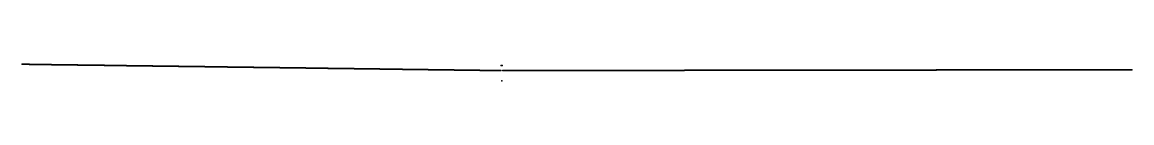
# Model space of a CAD drawing. Header units: metres. Extents: x 0 to 360, y 1 to 146.
# Drawn here: x 90 to 112.49, y 41.8 to 42.13 of the extents above; entities that cross this region are included whole.
import ezdxf

# ---------------------------------------------------------------- set-up
doc = ezdxf.new("R2010")
doc.units = ezdxf.units.M

msp = doc.modelspace()

# ---------------------------------------------------------------- linework, layer by layer
for p in [(90.002, 42.128), (90.012, 42.128), (90.022, 42.128), (90.032, 42.128), (90.042, 42.128), (90.052, 42.128), (90.062, 42.128), (90.072, 42.127), (90.082, 42.127), (90.092, 42.127), (90.102, 42.127), (90.112, 42.127), (90.122, 42.127), (90.132, 42.127), (90.142, 42.127), (90.152, 42.126), (90.162, 42.126), (90.172, 42.126), (90.182, 42.126), (90.192, 42.126), (90.202, 42.126), (90.212, 42.126), (90.222, 42.125), (90.232, 42.125), (90.242, 42.125), (90.252, 42.125), (90.262, 42.125), (90.272, 42.125), (90.282, 42.125), (90.292, 42.125), (90.301, 42.124), (90.311, 42.124), (90.321, 42.124), (90.331, 42.124), (90.341, 42.124), (90.351, 42.124), (90.361, 42.124), (90.371, 42.124), (90.381, 42.123), (90.391, 42.123), (90.401, 42.123), (90.411, 42.123), (90.421, 42.123), (90.431, 42.123), (90.441, 42.123), (90.451, 42.122), (90.461, 42.122), (90.471, 42.122), (90.481, 42.122), (90.491, 42.122), (90.501, 42.122), (90.511, 42.122), (90.521, 42.122), (90.531, 42.121), (90.541, 42.121), (90.551, 42.121), (90.561, 42.121), (90.571, 42.121), (90.581, 42.121), (90.591, 42.121), (90.601, 42.12), (90.611, 42.12), (90.621, 42.12), (90.631, 42.12), (90.641, 42.12), (90.651, 42.12), (90.661, 42.12), (90.671, 42.12), (90.681, 42.119), (90.691, 42.119), (90.701, 42.119), (90.711, 42.119), (90.721, 42.119), (90.731, 42.119), (90.741, 42.119), (90.751, 42.119), (90.761, 42.118), (90.771, 42.118), (90.781, 42.118), (90.791, 42.118), (90.801, 42.118), (90.811, 42.118), (90.821, 42.118), (90.831, 42.117), (90.841, 42.117), (90.851, 42.117), (90.861, 42.117), (90.871, 42.117), (90.881, 42.117), (90.891, 42.117), (90.901, 42.117), (90.911, 42.116), (90.921, 42.116), (90.931, 42.116), (90.941, 42.116), (90.951, 42.116), (90.961, 42.116), (90.971, 42.116), (90.981, 42.115), (90.991, 42.115), (91.001, 42.115), (91.011, 42.115), (91.021, 42.115), (91.031, 42.115), (91.041, 42.115), (91.051, 42.115), (91.061, 42.114), (91.071, 42.114), (91.081, 42.114), (91.091, 42.114), (91.101, 42.114), (91.111, 42.114), (91.121, 42.114), (91.131, 42.113), (91.141, 42.113), (91.151, 42.113), (91.161, 42.113), (91.171, 42.113), (91.181, 42.113), (91.191, 42.113), (91.201, 42.113), (91.211, 42.112), (91.221, 42.112), (91.231, 42.112), (91.241, 42.112), (91.251, 42.112), (91.261, 42.112), (91.271, 42.112), (91.281, 42.112), (91.291, 42.111), (91.301, 42.111), (91.311, 42.111), (91.321, 42.111), (91.331, 42.111), (91.341, 42.111), (91.351, 42.111), (91.361, 42.11), (91.371, 42.11), (91.381, 42.11), (91.391, 42.11), (91.401, 42.11), (91.411, 42.11), (91.421, 42.11), (91.431, 42.11), (91.441, 42.109), (91.451, 42.109), (91.461, 42.109), (91.471, 42.109), (91.481, 42.109), (91.491, 42.109), (91.501, 42.109), (91.511, 42.108), (91.521, 42.108), (91.531, 42.108), (91.541, 42.108), (91.551, 42.108), (91.561, 42.108), (91.571, 42.108), (91.581, 42.108), (91.591, 42.107), (91.601, 42.107), (91.611, 42.107), (91.621, 42.107), (91.631, 42.107), (91.641, 42.107), (91.651, 42.107), (91.661, 42.107), (91.671, 42.106), (91.681, 42.106), (91.691, 42.106), (91.701, 42.106), (91.711, 42.106), (91.721, 42.106), (91.731, 42.106), (91.741, 42.105), (91.751, 42.105), (91.761, 42.105), (91.771, 42.105), (91.781, 42.105), (91.791, 42.105), (91.801, 42.105), (91.811, 42.105), (91.821, 42.104), (91.831, 42.104), (91.841, 42.104), (91.85, 42.104), (91.86, 42.104), (91.87, 42.104), (91.88, 42.104), (91.89, 42.103), (91.9, 42.103), (91.91, 42.103), (91.92, 42.103), (91.93, 42.103), (91.94, 42.103), (91.95, 42.103), (91.96, 42.103), (91.97, 42.102), (91.98, 42.102), (91.99, 42.102), (92, 42.102), (92.01, 42.102), (92.02, 42.102), (92.03, 42.102), (92.04, 42.102), (92.05, 42.101), (92.06, 42.101), (92.07, 42.101), (92.08, 42.101), (92.09, 42.101), (92.1, 42.101), (92.11, 42.101), (92.12, 42.1), (92.13, 42.1), (92.14, 42.1), (92.15, 42.1), (92.16, 42.1), (92.17, 42.1), (92.18, 42.1), (92.19, 42.1), (92.2, 42.099), (92.21, 42.099), (92.22, 42.099), (92.23, 42.099), (92.24, 42.099), (92.25, 42.099), (92.26, 42.099), (92.27, 42.098), (92.28, 42.098), (92.29, 42.098), (92.3, 42.098), (92.31, 42.098), (92.32, 42.098), (92.33, 42.098), (92.34, 42.098), (92.35, 42.097), (92.36, 42.097), (92.37, 42.097), (92.38, 42.097), (92.39, 42.097), (92.4, 42.097), (92.41, 42.097), (92.42, 42.096), (92.43, 42.096), (92.44, 42.096), (92.45, 42.096), (92.46, 42.096), (92.47, 42.096), (92.48, 42.096), (92.49, 42.096), (92.5, 42.095), (92.51, 42.095), (92.52, 42.095), (92.53, 42.095), (92.54, 42.095), (92.55, 42.095), (92.56, 42.095), (92.57, 42.095), (92.58, 42.094), (92.59, 42.094), (92.6, 42.094), (92.61, 42.094), (92.62, 42.094), (92.63, 42.094), (92.64, 42.094), (92.65, 42.093), (92.66, 42.093), (92.67, 42.093), (92.68, 42.093), (92.69, 42.093), (92.7, 42.093), (92.71, 42.093), (92.72, 42.093), (92.73, 42.092), (92.74, 42.092), (92.75, 42.092), (92.76, 42.092), (92.77, 42.092), (92.78, 42.092), (92.79, 42.092), (92.8, 42.091), (92.81, 42.091), (92.82, 42.091), (92.83, 42.091), (92.84, 42.091), (92.85, 42.091), (92.86, 42.091), (92.87, 42.091), (92.88, 42.09), (92.89, 42.09), (92.9, 42.09), (92.91, 42.09), (92.92, 42.09), (92.93, 42.09), (92.94, 42.09), (92.95, 42.09), (92.96, 42.089), (92.97, 42.089), (92.98, 42.089), (92.99, 42.089), (93, 42.089), (93.01, 42.089), (93.02, 42.089), (93.03, 42.088), (93.04, 42.088), (93.05, 42.088), (93.06, 42.088), (93.07, 42.088), (93.08, 42.088), (93.09, 42.088), (93.1, 42.088), (93.11, 42.087), (93.12, 42.087), (93.13, 42.087), (93.14, 42.087), (93.15, 42.087), (93.16, 42.087), (93.17, 42.087), (93.18, 42.086), (93.19, 42.086), (93.2, 42.086), (93.21, 42.086), (93.22, 42.086), (93.23, 42.086), (93.24, 42.086), (93.25, 42.086), (93.26, 42.085), (93.269, 42.085), (93.279, 42.085), (93.289, 42.085), (93.299, 42.085), (93.309, 42.085), (93.319, 42.085), (93.329, 42.084), (93.339, 42.084), (93.349, 42.084), (93.359, 42.084), (93.369, 42.084), (93.379, 42.084), (93.389, 42.084), (93.399, 42.084), (93.409, 42.083), (93.419, 42.083), (93.429, 42.083), (93.439, 42.083), (93.449, 42.083), (93.459, 42.083), (93.469, 42.083), (93.479, 42.083), (93.489, 42.082), (93.499, 42.082), (93.509, 42.082), (93.519, 42.082), (93.529, 42.082), (93.539, 42.082), (93.549, 42.082), (93.559, 42.081), (93.569, 42.081), (93.579, 42.081), (93.589, 42.081), (93.599, 42.081), (93.609, 42.081), (93.619, 42.081), (93.629, 42.081), (93.639, 42.08), (93.649, 42.08), (93.659, 42.08), (93.669, 42.08), (93.679, 42.08), (93.689, 42.08), (93.699, 42.08), (93.709, 42.079), (93.719, 42.079), (93.729, 42.079), (93.739, 42.079), (93.749, 42.079), (93.759, 42.079), (93.769, 42.079), (93.779, 42.079), (93.789, 42.078), (93.799, 42.078), (93.809, 42.078), (93.819, 42.078), (93.829, 42.078), (93.839, 42.078), (93.849, 42.078), (93.859, 42.077), (93.869, 42.077), (93.879, 42.077), (93.889, 42.077), (93.899, 42.077), (93.909, 42.077), (93.919, 42.077), (93.929, 42.077), (93.939, 42.076), (93.949, 42.076), (93.959, 42.076), (93.969, 42.076), (93.979, 42.076), (93.989, 42.076), (93.999, 42.076), (94.009, 42.076), (94.019, 42.075), (94.029, 42.075), (94.039, 42.075), (94.049, 42.075), (94.059, 42.075), (94.069, 42.075), (94.079, 42.075), (94.089, 42.074), (94.099, 42.074), (94.109, 42.074), (94.119, 42.074), (94.129, 42.074), (94.139, 42.074), (94.149, 42.074), (94.159, 42.074), (94.169, 42.073), (94.179, 42.073), (94.189, 42.073), (94.199, 42.073), (94.209, 42.073), (94.219, 42.073), (94.229, 42.073), (94.239, 42.072), (94.249, 42.072), (94.259, 42.072), (94.269, 42.072), (94.279, 42.072), (94.289, 42.072), (94.299, 42.072), (94.309, 42.072), (94.319, 42.071), (94.329, 42.071), (94.339, 42.071), (94.349, 42.071), (94.359, 42.071), (94.369, 42.071), (94.379, 42.071), (94.389, 42.07), (94.399, 42.07), (94.409, 42.07), (94.419, 42.07), (94.429, 42.07), (94.439, 42.07), (94.449, 42.07), (94.459, 42.07), (94.469, 42.069), (94.479, 42.069), (94.489, 42.069), (94.499, 42.069), (94.509, 42.069), (94.519, 42.069), (94.529, 42.069), (94.539, 42.069), (94.549, 42.068), (94.558, 42.068), (94.568, 42.068), (94.578, 42.068), (94.588, 42.068), (94.598, 42.068), (94.608, 42.068), (94.618, 42.067), (94.628, 42.067), (94.638, 42.067), (94.648, 42.067), (94.658, 42.067), (94.668, 42.067), (94.678, 42.067), (94.688, 42.067), (94.698, 42.066), (94.708, 42.066), (94.718, 42.066), (94.728, 42.066), (94.738, 42.066), (94.748, 42.066), (94.758, 42.066), (94.768, 42.065), (94.778, 42.065), (94.788, 42.065), (94.798, 42.065), (94.808, 42.065), (94.818, 42.065), (94.828, 42.065), (94.838, 42.065), (94.848, 42.064), (94.858, 42.064), (94.868, 42.064), (94.878, 42.064), (94.888, 42.064), (94.898, 42.064), (94.908, 42.064), (94.918, 42.063), (94.928, 42.063), (94.938, 42.063), (94.948, 42.063), (94.958, 42.063), (94.968, 42.063), (94.978, 42.063), (94.988, 42.063), (94.998, 42.062), (95.008, 42.062), (95.018, 42.062), (95.028, 42.062), (95.038, 42.062), (95.048, 42.062), (95.058, 42.062), (95.068, 42.062), (95.078, 42.061), (95.088, 42.061), (95.098, 42.061), (95.108, 42.061), (95.118, 42.061), (95.128, 42.061), (95.138, 42.061), (95.148, 42.06), (95.158, 42.06), (95.168, 42.06), (95.178, 42.06), (95.188, 42.06), (95.198, 42.06), (95.208, 42.06), (95.218, 42.06), (95.228, 42.059), (95.238, 42.059), (95.248, 42.059), (99.713, 42.102), (99.733, 42.102), (95.258, 42.059), (95.268, 42.059), (95.278, 42.059), (95.288, 42.059), (95.298, 42.058), (95.308, 42.058), (95.318, 42.058), (95.328, 42.058), (95.338, 42.058), (95.348, 42.058), (95.358, 42.058), (95.368, 42.058), (95.378, 42.057), (95.388, 42.057), (95.398, 42.057), (95.408, 42.057), (95.418, 42.057), (95.428, 42.057), (95.438, 42.057), (95.448, 42.056), (95.458, 42.056), (95.468, 42.056), (95.478, 42.056), (95.488, 42.056), (95.498, 42.056), (95.508, 42.056), (95.518, 42.056), (95.528, 42.055), (95.538, 42.055), (95.548, 42.055), (95.558, 42.055), (95.568, 42.055), (95.578, 42.055), (95.588, 42.055), (95.598, 42.054), (95.608, 42.054), (95.618, 42.054), (95.628, 42.054), (95.638, 42.054), (95.648, 42.054), (95.658, 42.054), (95.668, 42.054), (95.678, 42.053), (95.688, 42.053), (95.698, 42.053), (95.708, 42.053), (95.717, 42.053), (95.727, 42.053), (95.737, 42.053), (95.747, 42.053), (95.757, 42.052), (95.767, 42.052), (95.777, 42.052), (95.787, 42.052), (95.797, 42.052), (95.807, 42.052), (95.817, 42.052), (95.827, 42.051), (95.837, 42.051), (95.847, 42.051), (95.857, 42.051), (95.867, 42.051), (95.877, 42.051), (95.887, 42.051), (95.897, 42.051), (95.907, 42.05), (95.917, 42.05), (95.927, 42.05), (95.937, 42.05), (95.947, 42.05), (95.957, 42.05), (95.967, 42.05), (95.977, 42.049), (95.987, 42.049), (95.997, 42.049), (96.007, 42.049), (96.017, 42.049), (96.027, 42.049), (96.037, 42.049), (96.047, 42.049), (96.057, 42.048), (96.067, 42.048), (96.077, 42.048), (96.087, 42.048), (96.097, 42.048), (96.107, 42.048), (96.117, 42.048), (96.127, 42.047), (96.137, 42.047), (96.147, 42.047), (96.157, 42.047), (96.167, 42.047), (96.177, 42.047), (96.187, 42.047), (96.197, 42.047), (96.207, 42.046), (96.217, 42.046), (96.227, 42.046), (96.237, 42.046), (96.247, 42.046), (96.257, 42.046), (96.267, 42.046), (96.277, 42.045), (96.287, 42.045), (96.297, 42.045), (96.307, 42.045), (96.317, 42.045), (96.327, 42.045), (96.337, 42.045), (96.347, 42.045), (96.357, 42.044), (96.367, 42.044), (96.377, 42.044), (96.387, 42.044), (96.397, 42.044), (96.407, 42.044), (96.417, 42.044), (96.427, 42.044), (96.437, 42.043), (96.447, 42.043), (96.457, 42.043), (96.467, 42.043), (96.477, 42.043), (96.487, 42.043), (96.497, 42.043), (96.507, 42.042), (96.517, 42.042), (96.527, 42.042), (96.537, 42.042), (96.547, 42.042), (96.557, 42.042), (96.567, 42.042), (96.577, 42.042), (96.587, 42.041), (96.597, 42.041), (96.607, 42.041), (96.617, 42.041), (96.627, 42.041), (96.637, 42.041), (96.647, 42.041), (96.657, 42.04), (96.667, 42.04), (96.677, 42.04), (96.687, 42.04), (96.697, 42.04), (96.707, 42.04), (96.717, 42.04), (96.727, 42.04), (96.737, 42.039), (96.747, 42.039), (96.757, 42.039), (96.766, 42.039), (96.776, 42.039), (96.786, 42.039), (96.796, 42.039), (96.806, 42.038), (96.816, 42.038), (96.826, 42.038), (96.836, 42.038), (96.846, 42.038), (96.856, 42.038), (96.866, 42.038), (96.876, 42.038), (96.886, 42.037), (96.896, 42.037), (96.906, 42.037), (96.916, 42.037), (96.926, 42.037), (96.936, 42.037), (96.946, 42.037), (96.956, 42.036), (96.966, 42.036), (96.976, 42.036), (96.986, 42.036), (96.996, 42.036), (97.006, 42.036), (97.016, 42.036), (97.026, 42.036), (97.036, 42.035), (97.046, 42.035), (97.056, 42.035), (97.066, 42.035), (97.076, 42.035), (97.086, 42.035), (97.096, 42.035), (97.106, 42.034), (97.116, 42.034), (97.126, 42.034), (97.136, 42.034), (97.146, 42.034), (97.156, 42.034), (97.166, 42.034), (97.176, 42.034), (97.186, 42.033), (97.196, 42.033), (97.206, 42.033), (97.216, 42.033), (97.226, 42.033), (97.236, 42.033), (97.246, 42.033), (97.256, 42.032), (97.266, 42.032), (97.276, 42.032), (97.286, 42.032), (97.296, 42.032), (97.306, 42.032), (97.316, 42.032), (97.326, 42.032), (97.336, 42.031), (97.346, 42.031), (97.356, 42.031), (97.366, 42.031), (97.376, 42.031), (97.386, 42.031), (97.396, 42.031), (97.406, 42.03), (97.416, 42.03), (97.426, 42.03), (97.436, 42.03), (97.446, 42.03), (97.456, 42.03), (97.466, 42.03), (97.476, 42.03), (97.486, 42.029), (97.496, 42.029), (97.506, 42.029), (97.516, 42.029), (97.526, 42.029), (97.536, 42.029), (97.546, 42.029), (97.556, 42.028), (97.566, 42.028), (97.576, 42.028), (97.586, 42.028), (97.596, 42.028), (97.606, 42.028), (97.616, 42.028), (97.626, 42.028), (97.636, 42.027), (97.646, 42.027), (97.656, 42.027), (97.666, 42.027), (97.676, 42.027), (97.686, 42.027), (97.696, 42.027), (97.706, 42.027), (97.715, 42.026), (97.725, 42.026), (97.735, 42.026), (97.745, 42.026), (97.755, 42.026), (97.765, 42.026), (97.775, 42.026), (97.785, 42.025), (97.795, 42.025), (97.805, 42.025), (97.815, 42.025), (97.825, 42.025), (97.835, 42.025), (97.845, 42.025), (97.855, 42.025), (97.865, 42.024), (97.875, 42.024), (97.885, 42.024), (97.895, 42.024), (97.905, 42.024), (97.915, 42.024), (97.925, 42.024), (97.935, 42.023), (97.945, 42.023), (97.955, 42.023), (97.965, 42.023), (97.975, 42.023), (97.985, 42.023), (97.995, 42.023), (98.005, 42.023), (98.015, 42.022), (98.025, 42.022), (98.035, 42.022), (98.045, 42.022), (98.055, 42.022), (98.065, 42.022), (98.075, 42.022), (98.085, 42.021), (98.095, 42.021), (98.105, 42.021), (98.115, 42.021), (98.125, 42.021), (98.135, 42.021), (98.145, 42.021), (98.155, 42.021), (98.165, 42.02), (98.175, 42.02), (98.185, 42.02), (98.195, 42.02), (98.205, 42.02), (98.215, 42.02), (98.225, 42.02), (98.235, 42.019), (98.245, 42.019), (98.255, 42.019), (98.265, 42.019), (98.275, 42.019), (98.285, 42.019), (98.295, 42.019), (98.305, 42.019), (98.315, 42.018), (98.325, 42.018), (98.335, 42.018), (98.345, 42.018), (98.355, 42.018), (98.365, 42.018), (98.375, 42.018), (98.385, 42.017), (98.395, 42.017), (98.405, 42.017), (98.415, 42.017), (98.425, 42.017), (98.435, 42.017), (98.445, 42.017), (98.455, 42.016), (98.465, 42.016), (98.475, 42.016), (98.485, 42.016), (98.495, 42.016), (98.505, 42.016), (98.515, 42.016), (98.525, 42.016), (98.535, 42.015), (98.545, 42.015), (98.555, 42.015), (98.565, 42.015), (98.575, 42.015), (98.585, 42.015), (98.594, 42.015), (98.604, 42.015), (98.614, 42.014), (98.624, 42.014), (98.634, 42.014), (98.644, 42.014), (98.654, 42.014), (98.664, 42.014), (98.674, 42.014), (98.684, 42.013), (98.694, 42.013), (98.704, 42.013), (98.714, 42.013), (98.724, 42.013), (98.734, 42.013), (98.744, 42.013), (98.754, 42.013), (98.764, 42.012), (98.774, 42.012), (98.784, 42.012), (98.794, 42.012), (98.804, 42.012), (98.814, 42.012), (98.824, 42.012), (98.834, 42.011), (98.844, 42.011), (98.854, 42.011), (98.864, 42.011), (98.874, 42.011), (98.884, 42.011), (98.894, 42.011), (98.904, 42.011), (98.914, 42.01), (98.924, 42.01), (98.934, 42.01), (98.944, 42.01), (98.954, 42.01), (98.964, 42.01), (98.974, 42.01), (98.984, 42.009), (98.994, 42.009), (99.004, 42.009), (99.014, 42.009), (99.024, 42.009), (99.034, 42.009), (99.044, 42.009), (99.054, 42.009), (99.064, 42.008), (99.074, 42.008), (99.084, 42.008), (99.094, 42.008), (99.104, 42.008), (99.114, 42.008), (99.124, 42.008), (99.134, 42.007), (99.144, 42.007), (99.154, 42.007), (99.164, 42.007), (99.174, 42.007), (99.184, 42.007), (99.194, 42.007), (99.204, 42.007), (99.214, 42.006), (99.224, 42.006), (99.234, 42.006), (99.244, 42.006), (99.254, 42.006), (99.264, 42.006), (99.274, 42.006), (99.284, 42.005), (99.294, 42.005), (99.304, 42.005), (99.314, 42.005), (99.324, 42.005), (99.334, 42.005), (99.344, 42.005), (99.354, 42.004), (99.364, 42.004), (99.374, 42.004), (99.384, 42.004), (99.393, 42.004), (99.403, 42.004), (99.413, 42.004), (99.423, 42.004), (99.433, 42.003), (99.443, 42.003), (99.453, 42.003), (99.463, 42.003), (99.473, 42.003), (99.483, 42.003), (99.493, 42.003), (99.503, 42.002), (99.513, 42.002), (99.523, 42.002), (99.533, 42.002), (99.543, 42.002), (99.553, 42.002), (99.563, 42.002), (99.573, 42.002), (99.583, 42.001), (99.593, 42.001), (99.603, 42.001), (99.613, 42.001), (99.623, 42.001), (99.633, 42.001), (99.643, 42.001), (99.653, 42), (99.663, 42), (99.673, 42), (99.683, 42), (99.693, 42), (99.703, 42), (99.743, 42), (99.753, 42), (99.763, 42), (99.773, 42), (99.783, 42), (99.793, 42), (99.803, 42), (99.813, 42), (99.823, 42), (99.833, 42), (99.843, 42), (99.853, 42), (99.863, 42), (99.873, 42), (99.883, 42), (99.893, 42), (99.903, 42), (99.913, 42), (99.923, 42), (99.933, 42), (99.943, 42), (99.953, 42), (99.963, 42), (99.973, 42), (99.983, 42), (99.993, 42), (100.003, 42), (100.013, 42), (100.023, 42), (100.033, 42), (100.043, 42), (100.053, 42), (100.063, 42), (100.073, 42), (100.083, 42), (100.093, 42), (100.103, 42), (100.113, 42), (100.123, 42), (100.133, 42), (100.143, 42), (100.153, 42), (100.163, 42), (100.173, 42), (100.183, 42), (100.193, 42), (100.203, 42), (100.213, 42), (100.223, 42), (100.233, 42), (100.243, 42), (100.253, 42), (100.263, 42), (100.273, 42), (100.283, 42), (100.293, 42.001), (100.303, 42.001), (100.313, 42.001), (100.323, 42.001), (100.333, 42.001), (100.343, 42.001), (100.353, 42.001), (100.363, 42.001), (100.373, 42.001), (100.383, 42.001), (100.393, 42.001), (100.403, 42.001), (100.413, 42.001), (100.423, 42.001), (100.433, 42.001), (100.443, 42.001), (100.453, 42.001), (100.462, 42.001), (100.472, 42.001), (100.482, 42.001), (100.492, 42.001), (100.502, 42.001), (100.512, 42.001), (100.522, 42.001), (100.532, 42.001), (100.542, 42.001), (100.552, 42.001), (100.562, 42.001), (100.572, 42.001), (100.582, 42.001), (100.592, 42.001), (100.602, 42.001), (100.612, 42.001), (100.622, 42.001), (100.632, 42.001), (100.642, 42.001), (100.652, 42.001), (100.662, 42.001), (100.672, 42.001), (100.682, 42.001), (100.692, 42.001), (100.702, 42.001), (100.712, 42.001), (100.722, 42.001), (100.732, 42.001), (100.742, 42.001), (100.752, 42.001), (100.762, 42.001), (100.772, 42.001), (100.782, 42.001), (100.792, 42.001), (100.802, 42.001), (100.812, 42.001), (100.822, 42.001), (100.832, 42.001), (100.842, 42.001), (100.852, 42.001), (100.862, 42.001), (100.872, 42.001), (100.882, 42.001), (100.892, 42.002), (100.902, 42.002), (100.912, 42.002), (100.922, 42.002), (100.932, 42.002), (100.942, 42.002), (100.952, 42.002), (100.962, 42.002), (100.972, 42.002), (100.982, 42.002), (100.992, 42.002), (101.002, 42.002), (101.012, 42.002), (101.022, 42.002), (101.032, 42.002), (101.042, 42.002), (101.052, 42.002), (101.062, 42.002), (101.072, 42.002), (101.082, 42.002), (101.092, 42.002), (101.102, 42.002), (101.112, 42.002), (101.122, 42.002), (101.132, 42.002), (101.142, 42.002), (101.152, 42.002), (101.162, 42.002), (101.172, 42.002), (101.182, 42.002), (101.192, 42.002), (101.202, 42.002), (101.212, 42.002), (101.222, 42.002), (101.232, 42.002), (101.242, 42.002), (101.252, 42.002), (101.262, 42.002), (101.272, 42.002), (101.282, 42.002), (101.292, 42.002), (101.302, 42.002), (101.312, 42.002), (101.322, 42.002), (101.332, 42.002), (101.342, 42.002), (101.352, 42.002), (101.362, 42.002), (101.372, 42.002), (101.382, 42.002), (101.392, 42.002), (101.402, 42.002), (101.412, 42.002), (101.422, 42.002), (101.432, 42.002), (101.442, 42.002), (101.452, 42.002), (101.462, 42.002), (101.472, 42.002), (101.482, 42.002), (101.492, 42.002), (101.502, 42.002), (101.512, 42.003), (101.522, 42.003), (101.532, 42.003), (101.542, 42.003), (101.552, 42.003), (101.562, 42.003), (101.572, 42.003), (101.582, 42.003), (101.592, 42.003), (101.602, 42.003), (101.612, 42.003), (101.622, 42.003), (101.632, 42.003), (101.642, 42.003), (101.652, 42.003), (101.662, 42.003), (101.672, 42.003), (101.682, 42.003), (101.692, 42.003), (101.702, 42.003), (101.712, 42.003), (101.722, 42.003), (101.732, 42.003), (101.741, 42.003), (101.751, 42.003), (101.761, 42.003), (101.771, 42.003), (101.781, 42.003), (101.791, 42.003), (101.801, 42.003), (101.811, 42.003), (101.821, 42.003), (101.831, 42.003), (101.841, 42.003), (101.851, 42.003), (101.861, 42.003), (101.871, 42.003), (101.881, 42.003), (101.891, 42.003), (101.901, 42.003), (101.911, 42.003), (101.921, 42.003), (101.931, 42.003), (101.941, 42.003), (101.951, 42.003), (101.961, 42.003), (101.971, 42.003), (101.981, 42.003), (101.991, 42.003), (102.001, 42.003), (102.011, 42.003), (102.021, 42.003), (102.031, 42.003), (102.041, 42.003), (102.051, 42.003), (102.061, 42.003), (102.071, 42.003), (102.081, 42.003), (102.091, 42.003), (102.101, 42.003), (102.111, 42.003), (102.121, 42.003), (102.131, 42.004), (102.141, 42.004), (102.151, 42.004), (102.161, 42.004), (102.171, 42.004), (102.181, 42.004), (102.191, 42.004), (102.201, 42.004), (102.211, 42.004), (102.221, 42.004), (102.231, 42.004), (102.241, 42.004), (102.251, 42.004), (102.261, 42.004), (102.271, 42.004), (102.281, 42.004), (102.291, 42.004), (102.301, 42.004), (102.311, 42.004), (102.321, 42.004), (102.331, 42.004), (102.341, 42.004), (102.351, 42.004), (102.361, 42.004), (102.371, 42.004), (102.381, 42.004), (102.391, 42.004), (102.401, 42.004), (102.411, 42.004), (102.421, 42.004), (102.431, 42.004), (102.441, 42.004), (102.451, 42.004), (102.461, 42.004), (102.471, 42.004), (102.481, 42.004), (102.491, 42.004), (102.501, 42.004), (102.511, 42.004), (102.521, 42.004), (102.531, 42.004), (102.541, 42.004), (102.551, 42.004), (102.561, 42.004), (102.571, 42.004), (102.581, 42.004), (102.591, 42.004), (102.601, 42.004), (102.611, 42.004), (102.621, 42.004), (102.631, 42.004), (102.641, 42.004), (102.651, 42.004), (102.661, 42.004), (102.671, 42.004), (102.681, 42.004), (102.691, 42.004), (102.701, 42.004), (102.711, 42.004), (102.721, 42.004), (102.731, 42.004), (102.741, 42.004), (102.751, 42.004), (102.761, 42.004), (102.771, 42.004), (102.781, 42.005), (102.791, 42.005), (102.801, 42.005), (102.811, 42.005), (102.821, 42.005), (102.831, 42.005), (102.841, 42.005), (102.851, 42.005), (102.861, 42.005), (102.871, 42.005), (102.881, 42.005), (102.891, 42.005), (102.901, 42.005), (102.911, 42.005), (102.921, 42.005), (102.931, 42.005), (102.941, 42.005), (102.951, 42.005), (102.961, 42.005), (102.971, 42.005), (102.981, 42.005), (102.991, 42.005), (103.001, 42.005), (103.011, 42.005), (103.021, 42.005), (103.03, 42.005), (103.04, 42.005), (103.05, 42.005), (103.06, 42.005), (103.07, 42.005), (103.08, 42.005), (103.09, 42.005), (103.1, 42.005), (103.11, 42.005), (103.12, 42.005), (103.13, 42.005), (103.14, 42.005), (103.15, 42.005), (103.16, 42.005), (103.17, 42.005), (103.18, 42.005), (103.19, 42.005), (103.2, 42.005), (103.21, 42.005), (103.22, 42.005), (103.23, 42.005), (103.24, 42.005), (103.25, 42.005), (103.26, 42.005), (103.27, 42.005), (103.28, 42.005), (103.29, 42.005), (103.3, 42.005), (103.31, 42.005), (103.32, 42.005), (103.33, 42.005), (103.34, 42.005), (103.35, 42.005), (103.36, 42.005), (103.37, 42.005), (103.38, 42.005), (103.39, 42.005), (103.4, 42.005), (103.41, 42.005), (103.42, 42.005), (103.43, 42.006), (103.44, 42.006), (103.45, 42.006), (103.46, 42.006), (103.47, 42.006), (103.48, 42.006), (103.49, 42.006), (103.5, 42.006), (103.51, 42.006), (103.52, 42.006), (103.53, 42.006), (103.54, 42.006), (103.55, 42.006), (103.56, 42.006), (103.57, 42.006), (103.58, 42.006), (103.59, 42.006), (103.6, 42.006), (103.61, 42.006), (103.62, 42.006), (103.63, 42.006), (103.64, 42.006), (103.65, 42.006), (103.66, 42.006), (103.67, 42.006), (103.68, 42.006), (103.69, 42.006), (103.7, 42.006), (103.71, 42.006), (103.72, 42.006), (103.73, 42.006), (103.74, 42.006), (103.75, 42.006), (103.76, 42.006), (103.77, 42.006), (103.78, 42.006), (103.79, 42.006), (103.8, 42.006), (103.81, 42.006), (103.82, 42.006), (103.83, 42.006), (103.84, 42.006), (103.85, 42.006), (103.86, 42.006), (103.87, 42.006), (103.88, 42.006), (103.89, 42.006), (103.9, 42.006), (103.91, 42.006), (103.92, 42.006), (103.93, 42.006), (103.94, 42.006), (103.95, 42.006), (103.96, 42.006), (103.97, 42.006), (103.98, 42.006), (103.99, 42.006), (104, 42.006), (104.01, 42.006), (104.02, 42.006), (104.03, 42.006), (104.04, 42.006), (104.05, 42.006), (104.06, 42.006), (104.07, 42.006), (104.08, 42.006), (104.09, 42.006), (104.1, 42.007), (104.11, 42.007), (104.12, 42.007), (104.13, 42.007), (104.14, 42.007), (104.15, 42.007), (104.16, 42.007), (104.17, 42.007), (104.18, 42.007), (104.19, 42.007), (104.2, 42.007), (104.21, 42.007), (104.22, 42.007), (104.23, 42.007), (104.24, 42.007), (104.25, 42.007), (104.26, 42.007), (104.27, 42.007), (104.28, 42.007), (104.29, 42.007), (104.3, 42.007), (104.31, 42.007), (104.319, 42.007), (104.329, 42.007), (104.339, 42.007), (104.349, 42.007), (104.359, 42.007), (104.369, 42.007), (104.379, 42.007), (104.389, 42.007), (104.399, 42.007), (104.409, 42.007), (104.419, 42.007), (104.429, 42.007), (104.439, 42.007), (104.449, 42.007), (104.459, 42.007), (104.469, 42.007), (104.479, 42.007), (104.489, 42.007), (104.499, 42.007), (104.509, 42.007), (104.519, 42.007), (104.529, 42.007), (104.539, 42.007), (104.549, 42.007), (104.559, 42.007), (104.569, 42.007), (104.579, 42.007), (104.589, 42.007), (104.599, 42.007), (104.609, 42.007), (104.619, 42.007), (104.629, 42.007), (104.639, 42.007), (104.649, 42.007), (104.659, 42.007), (104.669, 42.007), (104.679, 42.007), (104.689, 42.007), (104.699, 42.007), (104.709, 42.007), (104.719, 42.007), (104.729, 42.007), (104.739, 42.007), (104.749, 42.007), (104.759, 42.007), (104.769, 42.007), (104.779, 42.007), (104.789, 42.008), (104.799, 42.008), (104.809, 42.008), (104.819, 42.008), (104.829, 42.008), (104.839, 42.008), (104.849, 42.008), (104.859, 42.008), (104.869, 42.008), (104.879, 42.008), (104.889, 42.008), (104.899, 42.008), (104.909, 42.008), (104.919, 42.008), (104.929, 42.008), (104.939, 42.008), (104.949, 42.008), (104.959, 42.008), (104.969, 42.008), (104.979, 42.008), (104.989, 42.008), (104.999, 42.008), (105.009, 42.008), (105.019, 42.008), (105.029, 42.008), (105.039, 42.008), (105.049, 42.008), (105.059, 42.008), (105.069, 42.008), (105.079, 42.008), (105.089, 42.008), (105.099, 42.008), (105.109, 42.008), (105.119, 42.008), (105.129, 42.008), (105.139, 42.008), (105.149, 42.008), (105.159, 42.008), (105.169, 42.008), (105.179, 42.008), (105.189, 42.008), (105.199, 42.008), (105.209, 42.008), (105.219, 42.008), (105.229, 42.008), (105.239, 42.008), (105.249, 42.008), (105.259, 42.008), (105.269, 42.008), (105.279, 42.008), (105.289, 42.008), (105.299, 42.008), (105.309, 42.008), (105.319, 42.008), (105.329, 42.008), (105.339, 42.008), (105.349, 42.008), (105.359, 42.008), (105.369, 42.008), (105.379, 42.008), (105.389, 42.008), (105.399, 42.008), (105.409, 42.008), (105.419, 42.008), (105.429, 42.008), (105.439, 42.008), (105.449, 42.008), (105.459, 42.008), (105.469, 42.008), (105.479, 42.008), (105.489, 42.008), (105.499, 42.009), (105.509, 42.009), (105.519, 42.009), (105.529, 42.009), (105.539, 42.009), (105.549, 42.009), (105.559, 42.009), (105.569, 42.009), (105.579, 42.009), (105.589, 42.009), (105.599, 42.009), (105.608, 42.009), (105.618, 42.009), (105.628, 42.009), (105.638, 42.009), (105.648, 42.009), (105.658, 42.009), (105.668, 42.009), (105.678, 42.009), (105.688, 42.009), (105.698, 42.009), (105.708, 42.009), (105.718, 42.009), (105.728, 42.009), (105.738, 42.009), (105.748, 42.009), (105.758, 42.009), (105.768, 42.009), (105.778, 42.009), (105.788, 42.009), (105.798, 42.009), (105.808, 42.009), (105.818, 42.009), (105.828, 42.009), (105.838, 42.009), (105.848, 42.009), (105.858, 42.009), (105.868, 42.009), (105.878, 42.009), (105.888, 42.009), (105.898, 42.009), (105.908, 42.009), (105.918, 42.009), (105.928, 42.009), (105.938, 42.009), (105.948, 42.009), (105.958, 42.009), (105.968, 42.009), (105.978, 42.009), (105.988, 42.009), (105.998, 42.009), (106.008, 42.009), (106.018, 42.009), (106.028, 42.009), (106.038, 42.009), (106.048, 42.009), (106.058, 42.009), (106.068, 42.009), (106.078, 42.009), (106.088, 42.009), (106.098, 42.009), (106.108, 42.009), (106.118, 42.009), (106.128, 42.009), (106.138, 42.009), (106.148, 42.009), (106.158, 42.009), (106.168, 42.009), (106.178, 42.009), (106.188, 42.009), (106.198, 42.009), (106.208, 42.009), (106.218, 42.009), (106.228, 42.01), (106.238, 42.01), (106.248, 42.01), (106.258, 42.01), (106.268, 42.01), (106.278, 42.01), (106.288, 42.01), (106.298, 42.01), (106.308, 42.01), (106.318, 42.01), (106.328, 42.01), (106.338, 42.01), (106.348, 42.01), (106.358, 42.01), (106.368, 42.01), (106.378, 42.01), (106.388, 42.01), (106.398, 42.01), (106.408, 42.01), (106.418, 42.01), (106.428, 42.01), (106.438, 42.01), (106.448, 42.01), (106.458, 42.01), (106.468, 42.01), (106.478, 42.01), (106.488, 42.01), (106.498, 42.01), (106.508, 42.01), (106.518, 42.01), (106.528, 42.01), (106.538, 42.01), (106.548, 42.01), (106.558, 42.01), (106.568, 42.01), (106.578, 42.01), (106.588, 42.01), (106.598, 42.01), (106.608, 42.01), (106.618, 42.01), (106.628, 42.01), (106.638, 42.01), (106.648, 42.01), (106.658, 42.01), (106.668, 42.01), (106.678, 42.01), (106.688, 42.01), (106.698, 42.01), (106.708, 42.01), (106.718, 42.01), (106.728, 42.01), (106.738, 42.01), (106.748, 42.01), (106.758, 42.01), (106.768, 42.01), (106.778, 42.01), (106.788, 42.01), (106.798, 42.01), (106.808, 42.01), (106.818, 42.01), (106.828, 42.01), (106.838, 42.01), (106.848, 42.01), (106.858, 42.01), (106.868, 42.01), (106.878, 42.01), (106.888, 42.01), (106.897, 42.01), (106.907, 42.01), (106.917, 42.01), (106.927, 42.01), (106.937, 42.01), (106.947, 42.01), (106.957, 42.01), (106.967, 42.01), (106.977, 42.011), (106.987, 42.011), (106.997, 42.011), (107.007, 42.011), (107.017, 42.011), (107.027, 42.011), (107.037, 42.011), (107.047, 42.011), (107.057, 42.011), (107.067, 42.011), (107.077, 42.011), (107.087, 42.011), (107.097, 42.011), (107.107, 42.011), (107.117, 42.011), (107.127, 42.011), (107.137, 42.011), (107.147, 42.011), (107.157, 42.011), (107.167, 42.011), (107.177, 42.011), (107.187, 42.011), (107.197, 42.011), (107.207, 42.011), (107.217, 42.011), (107.227, 42.011), (107.237, 42.011), (107.247, 42.011), (107.257, 42.011), (107.267, 42.011), (107.277, 42.011), (107.287, 42.011), (107.297, 42.011), (107.307, 42.011), (107.317, 42.011), (107.327, 42.011), (107.337, 42.011), (107.347, 42.011), (107.357, 42.011), (107.367, 42.011), (107.377, 42.011), (107.387, 42.011), (107.397, 42.011), (107.407, 42.011), (107.417, 42.011), (107.427, 42.011), (107.437, 42.011), (107.447, 42.011), (107.457, 42.011), (107.467, 42.011), (107.477, 42.011), (107.487, 42.011), (107.497, 42.011), (107.507, 42.011), (107.517, 42.011), (107.527, 42.011), (107.537, 42.011), (107.547, 42.011), (107.557, 42.011), (107.567, 42.011), (107.577, 42.011), (107.587, 42.011), (107.597, 42.011), (107.607, 42.011), (107.617, 42.011), (107.627, 42.011), (107.637, 42.011), (107.647, 42.011), (107.657, 42.011), (107.667, 42.011), (107.677, 42.011), (107.687, 42.011), (107.697, 42.011), (107.707, 42.011), (107.717, 42.011), (107.727, 42.011), (107.737, 42.011), (107.747, 42.012), (107.757, 42.012), (107.767, 42.012), (107.777, 42.012), (107.787, 42.012), (107.797, 42.012), (107.807, 42.012), (107.817, 42.012), (107.827, 42.012), (107.837, 42.012), (107.847, 42.012), (107.857, 42.012), (107.867, 42.012), (107.877, 42.012), (107.887, 42.012), (107.897, 42.012), (107.907, 42.012), (107.917, 42.012), (107.927, 42.012), (107.937, 42.012), (107.947, 42.012), (107.957, 42.012), (107.967, 42.012), (107.977, 42.012), (107.987, 42.012), (107.997, 42.012), (108.007, 42.012), (108.017, 42.012), (108.027, 42.012), (108.037, 42.012), (108.047, 42.012), (108.057, 42.012), (108.067, 42.012), (108.077, 42.012), (108.087, 42.012), (108.097, 42.012), (108.107, 42.012), (108.117, 42.012), (108.127, 42.012), (108.137, 42.012), (108.147, 42.012), (108.157, 42.012), (108.167, 42.012), (108.177, 42.012), (108.186, 42.012), (108.196, 42.012), (108.206, 42.012), (108.216, 42.012), (108.226, 42.012), (108.236, 42.012), (108.246, 42.012), (108.256, 42.012), (108.266, 42.012), (108.276, 42.012), (108.286, 42.012), (108.296, 42.012), (108.306, 42.012), (108.316, 42.012), (108.326, 42.012), (108.336, 42.012), (108.346, 42.012), (108.356, 42.012), (108.366, 42.012), (108.376, 42.012), (108.386, 42.012), (108.396, 42.012), (108.406, 42.012), (108.416, 42.012), (108.426, 42.012), (108.436, 42.012), (108.446, 42.012), (108.456, 42.012), (108.466, 42.012), (108.476, 42.012), (108.486, 42.012), (108.496, 42.012), (108.506, 42.012), (108.516, 42.012), (108.526, 42.012), (108.536, 42.013), (108.546, 42.013), (108.556, 42.013), (108.566, 42.013), (108.576, 42.013), (108.586, 42.013), (108.596, 42.013), (108.606, 42.013), (108.616, 42.013), (108.626, 42.013), (108.636, 42.013), (108.646, 42.013), (108.656, 42.013), (108.666, 42.013), (108.676, 42.013), (108.686, 42.013), (108.696, 42.013), (108.706, 42.013), (108.716, 42.013), (108.726, 42.013), (108.736, 42.013), (108.746, 42.013), (108.756, 42.013), (108.766, 42.013), (108.776, 42.013), (108.786, 42.013), (108.796, 42.013), (108.806, 42.013), (108.816, 42.013), (108.826, 42.013), (108.836, 42.013), (108.846, 42.013), (108.856, 42.013), (108.866, 42.013), (108.876, 42.013), (108.886, 42.013), (108.896, 42.013), (108.906, 42.013), (108.916, 42.013), (108.926, 42.013), (108.936, 42.013), (108.946, 42.013), (108.956, 42.013), (108.966, 42.013), (108.976, 42.013), (108.986, 42.013), (108.996, 42.013), (109.006, 42.013), (109.016, 42.013), (109.026, 42.013), (109.036, 42.013), (109.046, 42.013), (109.056, 42.013), (109.066, 42.013), (109.076, 42.013), (109.086, 42.013), (109.096, 42.013), (109.106, 42.013), (109.116, 42.013), (109.126, 42.013), (109.136, 42.013), (109.146, 42.013), (109.156, 42.013), (109.166, 42.013), (109.176, 42.013), (109.186, 42.013), (109.196, 42.013), (109.206, 42.013), (109.216, 42.013), (109.226, 42.013), (109.236, 42.013), (109.246, 42.013), (109.256, 42.013), (109.266, 42.013), (109.276, 42.013), (109.286, 42.013), (109.296, 42.013), (109.306, 42.013), (109.316, 42.013), (109.326, 42.013), (109.336, 42.013), (109.346, 42.013), (109.356, 42.013), (109.366, 42.014), (109.376, 42.014), (109.386, 42.014), (109.396, 42.014), (109.406, 42.014), (109.416, 42.014), (109.426, 42.014), (109.436, 42.014), (109.446, 42.014), (109.456, 42.014), (109.466, 42.014), (109.475, 42.014), (109.485, 42.014), (109.495, 42.014), (109.505, 42.014), (109.515, 42.014), (109.525, 42.014), (109.535, 42.014), (109.545, 42.014), (109.555, 42.014), (109.565, 42.014), (109.575, 42.014), (109.585, 42.014), (109.595, 42.014), (109.605, 42.014), (109.615, 42.014), (109.625, 42.014), (109.635, 42.014), (109.645, 42.014), (109.655, 42.014), (109.665, 42.014), (109.675, 42.014), (109.685, 42.014), (109.695, 42.014), (109.705, 42.014), (109.715, 42.014), (109.725, 42.014), (109.735, 42.014), (109.745, 42.014), (109.755, 42.014), (109.765, 42.014), (109.775, 42.014), (109.785, 42.014), (109.795, 42.014), (109.805, 42.014), (109.815, 42.014), (109.825, 42.014), (109.835, 42.014), (109.845, 42.014), (109.855, 42.014), (109.865, 42.014), (109.875, 42.014), (109.885, 42.014), (109.895, 42.014), (109.905, 42.014), (109.915, 42.014), (109.925, 42.014), (109.935, 42.014), (109.945, 42.014), (109.955, 42.014), (109.965, 42.014), (109.975, 42.014), (109.985, 42.014), (109.995, 42.014), (110.005, 42.014), (110.015, 42.014), (110.025, 42.014), (110.035, 42.014), (110.045, 42.014), (110.055, 42.014), (110.065, 42.014), (110.075, 42.014), (110.085, 42.014), (110.095, 42.014), (110.105, 42.014), (110.115, 42.014), (110.125, 42.014), (110.135, 42.014), (110.145, 42.014), (110.155, 42.014), (110.165, 42.014), (110.175, 42.014), (110.185, 42.014), (110.195, 42.014), (110.205, 42.014), (110.215, 42.014), (110.225, 42.015), (110.235, 42.015), (110.245, 42.015), (110.255, 42.015), (110.265, 42.015), (110.275, 42.015), (110.285, 42.015), (110.295, 42.015), (110.305, 42.015), (110.315, 42.015), (110.325, 42.015), (110.335, 42.015), (110.345, 42.015), (110.355, 42.015), (110.365, 42.015), (110.375, 42.015), (110.385, 42.015), (110.395, 42.015), (110.405, 42.015), (110.415, 42.015), (110.425, 42.015), (110.435, 42.015), (110.445, 42.015), (110.455, 42.015), (110.465, 42.015), (110.475, 42.015), (110.485, 42.015), (110.495, 42.015), (110.505, 42.015), (110.515, 42.015), (110.525, 42.015), (110.535, 42.015), (110.545, 42.015), (110.555, 42.015), (110.565, 42.015), (110.575, 42.015), (110.585, 42.015), (110.595, 42.015), (110.605, 42.015), (110.615, 42.015), (110.625, 42.015), (110.635, 42.015), (110.645, 42.015), (110.655, 42.015), (110.665, 42.015), (110.675, 42.015), (110.685, 42.015), (110.695, 42.015), (110.705, 42.015), (110.715, 42.015), (110.725, 42.015), (110.735, 42.015), (110.745, 42.015), (110.755, 42.015), (110.764, 42.015), (110.774, 42.015), (110.784, 42.015), (110.794, 42.015), (110.804, 42.015), (110.814, 42.015), (110.824, 42.015), (110.834, 42.015), (110.844, 42.015), (110.854, 42.015), (110.864, 42.015), (110.874, 42.015), (110.884, 42.015), (110.894, 42.015), (110.904, 42.015), (110.914, 42.015), (110.924, 42.015), (110.934, 42.015), (110.944, 42.015), (110.954, 42.015), (110.964, 42.015), (110.974, 42.015), (110.984, 42.015), (110.994, 42.015), (111.004, 42.015), (111.014, 42.015), (111.024, 42.015), (111.034, 42.015), (111.044, 42.015), (111.054, 42.015), (111.064, 42.015), (111.074, 42.015), (111.084, 42.015), (111.094, 42.015), (111.104, 42.015), (111.114, 42.016), (111.124, 42.016), (111.134, 42.016), (111.144, 42.016), (111.154, 42.016), (111.164, 42.016), (111.174, 42.016), (111.184, 42.016), (111.194, 42.016), (111.204, 42.016), (111.214, 42.016), (111.224, 42.016), (111.234, 42.016), (111.244, 42.016), (111.254, 42.016), (111.264, 42.016), (111.274, 42.016), (111.284, 42.016), (111.294, 42.016), (111.304, 42.016), (111.314, 42.016), (111.324, 42.016), (111.334, 42.016), (111.344, 42.016), (111.354, 42.016), (111.364, 42.016), (111.374, 42.016), (111.384, 42.016), (111.394, 42.016), (111.404, 42.016), (111.414, 42.016), (111.424, 42.016), (111.434, 42.016), (111.444, 42.016), (111.454, 42.016), (111.464, 42.016), (111.474, 42.016), (111.484, 42.016), (111.494, 42.016), (111.504, 42.016), (111.514, 42.016), (111.524, 42.016), (111.534, 42.016), (111.544, 42.016), (111.554, 42.016), (111.564, 42.016), (111.574, 42.016), (111.584, 42.016), (111.594, 42.016), (111.604, 42.016), (111.614, 42.016), (111.624, 42.016), (111.634, 42.016), (111.644, 42.016), (111.654, 42.016), (111.664, 42.016), (111.674, 42.016), (111.684, 42.016), (111.694, 42.016), (111.704, 42.016), (111.714, 42.016), (111.724, 42.016), (111.734, 42.016), (111.744, 42.016), (111.754, 42.016), (111.764, 42.016), (111.774, 42.016), (111.784, 42.016), (111.794, 42.016), (111.804, 42.016), (111.814, 42.016), (111.824, 42.016), (111.834, 42.016), (111.844, 42.016), (111.854, 42.016), (111.864, 42.016), (111.874, 42.016), (111.884, 42.016), (111.894, 42.016), (111.904, 42.016), (111.914, 42.016), (111.924, 42.016), (111.934, 42.016), (111.944, 42.016), (111.954, 42.016), (111.964, 42.016), (111.974, 42.016), (111.984, 42.016), (111.994, 42.016), (112.004, 42.016), (112.014, 42.016), (112.024, 42.016), (112.034, 42.016), (112.044, 42.016), (112.053, 42.016), (112.063, 42.016), (112.073, 42.016), (112.083, 42.017), (112.093, 42.017), (112.103, 42.017), (112.113, 42.017), (112.123, 42.017), (112.133, 42.017), (112.143, 42.017), (112.153, 42.017), (112.163, 42.017), (112.173, 42.017), (112.183, 42.017), (112.193, 42.017), (112.203, 42.017), (112.213, 42.017), (112.223, 42.017), (112.233, 42.017), (112.243, 42.017), (112.253, 42.017), (112.263, 42.017), (112.273, 42.017), (112.283, 42.017), (112.293, 42.017), (112.303, 42.017), (112.313, 42.017), (112.323, 42.017), (112.333, 42.017), (112.343, 42.017), (112.353, 42.017), (112.363, 42.017), (112.373, 42.017), (112.383, 42.017), (112.393, 42.017), (112.403, 42.017), (112.413, 42.017), (112.423, 42.017), (112.433, 42.017), (112.443, 42.017), (112.453, 42.017), (112.463, 42.017), (112.473, 42.017), (112.483, 42.017), (112.493, 42.017), (99.723, 41.796)]:
    msp.add_point(p)

doc.saveas('drawing.dxf')
